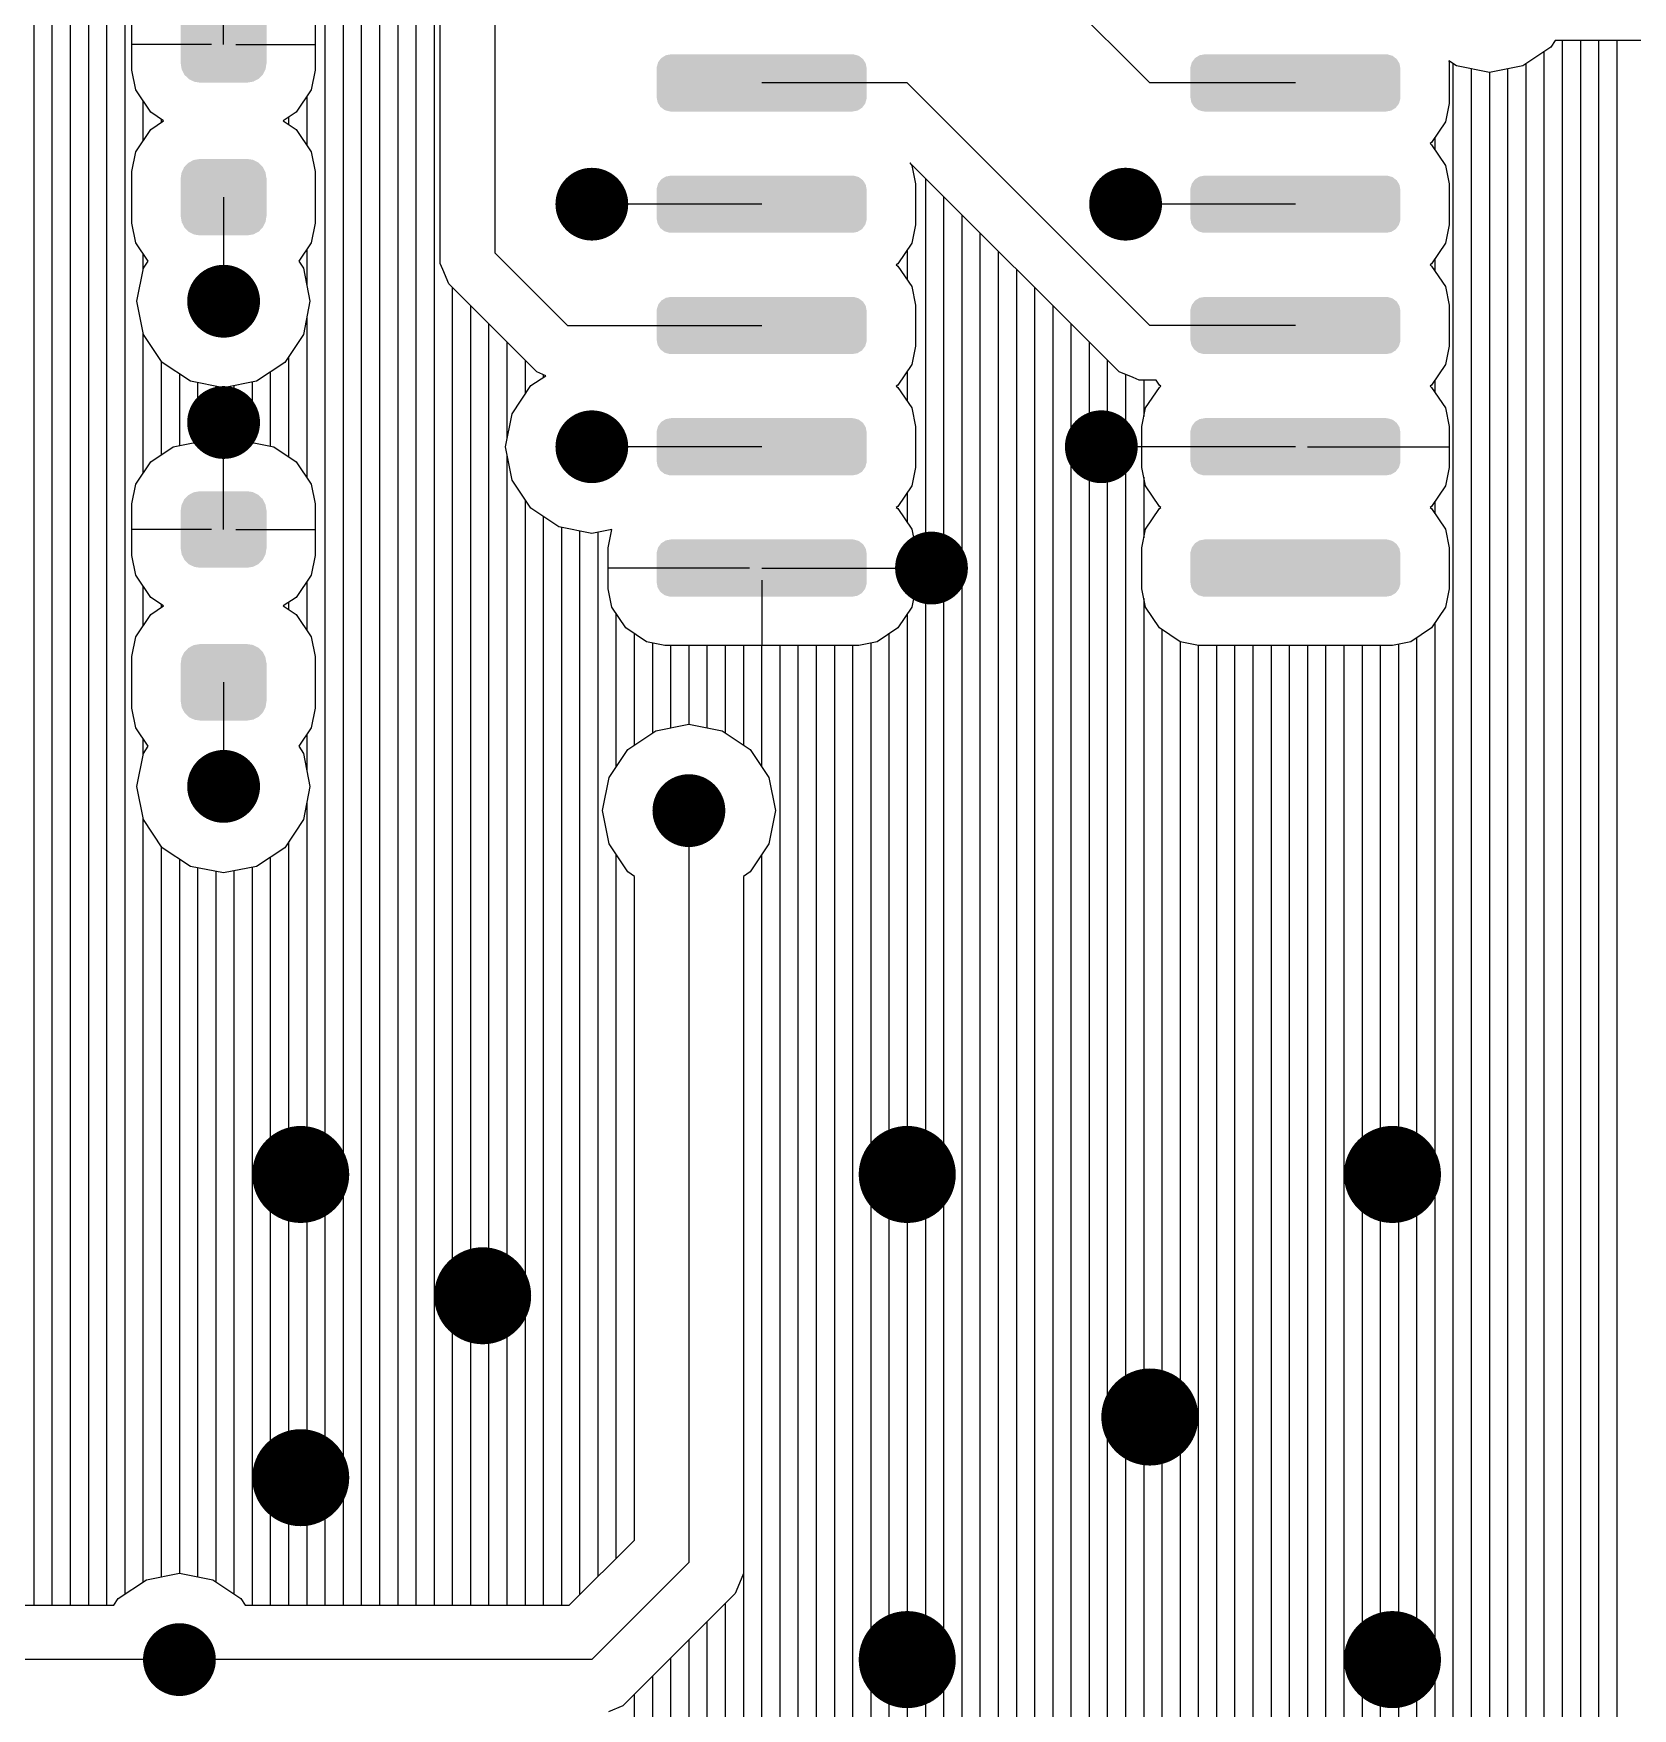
# Model space of a CAD drawing. Extents: x 295 to 953, y 10 to 290.
# Drawn here: x 526.1 to 553.73, y 168.73 to 197.67 of the extents above; entities that cross this region are included whole.
import ezdxf

# ---------------------------------------------------------------- set-up
doc = ezdxf.new("R2010")
doc.units = 0
doc.header["$LTSCALE"] = 5
doc.header["$MEASUREMENT"] = 0
doc.layers.get('0').update_dxf_attribs({"linetype": 'CONTINUOUS', "lineweight": 25})
doc.layers.add('DV-INT-A3_TOP', color=10, linetype='CONTINUOUS')

msp = doc.modelspace()

# ---------------------------------------------------------------- linework, layer by layer
for points, const_width in [([(535.435, 194.725, 1), (536.063, 194.725, 1)], 0.629), ([(544.655, 194.725, 1), (545.284, 194.725, 1)], 0.629), ([(529.073, 193.048, 1), (529.702, 193.048, 1)], 0.629), ([(529.073, 190.953, 1), (529.702, 190.953, 1)], 0.629), ([(535.435, 190.534, 1), (536.063, 190.534, 1)], 0.629), ([(544.236, 190.534, 1), (544.865, 190.534, 1)], 0.629), ([(541.302, 188.438, 1), (541.931, 188.438, 1)], 0.629), ([(529.073, 184.666, 1), (529.702, 184.666, 1)], 0.629), ([(537.111, 184.247, 1), (537.74, 184.247, 1)], 0.629), ([(530.301, 177.961, 1), (531.139, 177.961, 1)], 0.838), ([(540.778, 177.961, 1), (541.617, 177.961, 1)], 0.838), ([(549.16, 177.961, 1), (549.999, 177.961, 1)], 0.838), ([(533.444, 175.865, 1), (534.282, 175.865, 1)], 0.838), ([(544.969, 173.77, 1), (545.808, 173.77, 1)], 0.838), ([(530.301, 172.722, 1), (531.139, 172.722, 1)], 0.838), ([(528.31, 169.579, 1), (528.939, 169.579, 1)], 0.629), ([(540.778, 169.579, 1), (541.617, 169.579, 1)], 0.838), ([(549.16, 169.579, 1), (549.999, 169.579, 1)], 0.838)]:
    msp.add_lwpolyline(points, format="xyb", close=True, dxfattribs=dict(const_width=const_width))
for points in [[(528.645, 197.155), (528.645, 197.818), (530.129, 197.155), (530.129, 197.818)], [(528.662, 197.063), (528.647, 197.155), (530.114, 197.063), (530.127, 197.155)], [(536.868, 197.067), (536.869, 197.091), (540.498, 197.067), (540.493, 197.091)], [(536.869, 197.091), (536.888, 197.156), (540.493, 197.091), (540.481, 197.156)], [(536.888, 197.156), (536.894, 197.178), (540.481, 197.156), (540.468, 197.178)], [(536.894, 197.178), (536.936, 197.234), (540.468, 197.178), (540.433, 197.234)], [(536.936, 197.234), (536.949, 197.25), (540.433, 197.234), (540.411, 197.25)], [(536.949, 197.25), (537.011, 197.288), (540.411, 197.25), (540.361, 197.288)], [(537.011, 197.288), (537.026, 197.298), (540.361, 197.288), (540.328, 197.298)], [(537.026, 197.298), (537.109, 197.313), (540.328, 197.298), (540.274, 197.313)], [(537.109, 197.313), (537.115, 197.315), (540.274, 197.313), (540.25, 197.315)], [(546.088, 197.067), (546.089, 197.091), (549.718, 197.067), (549.713, 197.091)], [(546.089, 197.091), (546.108, 197.156), (549.713, 197.091), (549.701, 197.156)], [(546.108, 197.156), (546.115, 197.178), (549.701, 197.156), (549.688, 197.178)], [(546.115, 197.178), (546.157, 197.234), (549.688, 197.178), (549.653, 197.234)], [(546.157, 197.234), (546.169, 197.25), (549.653, 197.234), (549.631, 197.25)], [(546.169, 197.25), (546.231, 197.288), (549.631, 197.25), (549.581, 197.288)], [(546.231, 197.288), (546.246, 197.298), (549.581, 197.288), (549.548, 197.298)], [(546.246, 197.298), (546.33, 197.313), (549.548, 197.298), (549.494, 197.313)], [(546.33, 197.313), (546.336, 197.315), (549.494, 197.313), (549.47, 197.315)], [(528.664, 197.052), (528.662, 197.063), (530.109, 197.052), (530.114, 197.063)], [(528.708, 196.968), (528.664, 197.052), (530.068, 196.968), (530.109, 197.052)], [(528.712, 196.959), (528.708, 196.968), (530.06, 196.959), (530.068, 196.968)], [(528.781, 196.893), (528.712, 196.959), (529.996, 196.893), (530.06, 196.959)], [(528.787, 196.886), (528.781, 196.893), (529.984, 196.886), (529.996, 196.893)], [(528.875, 196.844), (528.787, 196.886), (529.903, 196.844), (529.984, 196.886)], [(528.882, 196.84), (528.875, 196.844), (529.883, 196.84), (529.903, 196.844)], [(528.974, 196.826), (528.882, 196.84), (529.8, 196.826), (529.883, 196.84)], [(536.868, 196.573), (536.868, 197.067), (540.498, 196.573), (540.498, 197.067)], [(546.088, 196.573), (546.088, 197.067), (549.718, 196.573), (549.718, 197.067)], [(536.873, 196.549), (536.868, 196.573), (540.496, 196.549), (540.498, 196.573)], [(536.885, 196.484), (536.873, 196.549), (540.478, 196.484), (540.496, 196.549)], [(546.093, 196.549), (546.088, 196.573), (549.717, 196.549), (549.718, 196.573)], [(546.105, 196.484), (546.093, 196.549), (549.698, 196.484), (549.717, 196.549)], [(536.898, 196.462), (536.885, 196.484), (540.471, 196.462), (540.478, 196.484)], [(536.932, 196.407), (536.898, 196.462), (540.429, 196.407), (540.471, 196.462)], [(536.954, 196.39), (536.932, 196.407), (540.417, 196.39), (540.429, 196.407)], [(537.005, 196.352), (536.954, 196.39), (540.355, 196.352), (540.417, 196.39)], [(537.038, 196.342), (537.005, 196.352), (540.339, 196.342), (540.355, 196.352)], [(537.092, 196.327), (537.038, 196.342), (540.256, 196.327), (540.339, 196.342)], [(537.115, 196.326), (537.092, 196.327), (540.25, 196.326), (540.256, 196.327)], [(546.118, 196.462), (546.105, 196.484), (549.692, 196.462), (549.698, 196.484)], [(546.153, 196.407), (546.118, 196.462), (549.649, 196.407), (549.692, 196.462)], [(546.175, 196.39), (546.153, 196.407), (549.637, 196.39), (549.649, 196.407)], [(546.225, 196.352), (546.175, 196.39), (549.575, 196.352), (549.637, 196.39)], [(546.258, 196.342), (546.225, 196.352), (549.56, 196.342), (549.575, 196.352)], [(546.312, 196.327), (546.258, 196.342), (549.477, 196.327), (549.56, 196.342)], [(546.336, 196.326), (546.312, 196.327), (549.47, 196.326), (549.477, 196.327)], [(528.666, 195.281), (528.706, 195.365), (530.11, 195.281), (530.067, 195.365)], [(528.706, 195.365), (528.715, 195.373), (530.067, 195.365), (530.062, 195.373)], [(528.715, 195.373), (528.779, 195.44), (530.062, 195.373), (529.994, 195.44)], [(528.779, 195.44), (528.791, 195.446), (529.994, 195.44), (529.987, 195.446)], [(528.791, 195.446), (528.871, 195.489), (529.987, 195.446), (529.9, 195.489)], [(528.871, 195.489), (528.891, 195.492), (529.9, 195.489), (529.893, 195.492)], [(528.891, 195.492), (528.974, 195.506), (529.893, 195.492), (529.8, 195.506)], [(528.645, 194.515), (528.645, 195.177), (530.129, 194.515), (530.129, 195.177)], [(528.647, 195.177), (528.661, 195.27), (530.127, 195.177), (530.112, 195.27)], [(528.661, 195.27), (528.666, 195.281), (530.112, 195.27), (530.11, 195.281)], [(536.869, 194.995), (536.888, 195.061), (540.493, 194.995), (540.481, 195.061)], [(536.888, 195.061), (536.894, 195.083), (540.481, 195.061), (540.468, 195.083)], [(536.894, 195.083), (536.936, 195.138), (540.468, 195.083), (540.433, 195.138)], [(536.936, 195.138), (536.949, 195.155), (540.433, 195.138), (540.411, 195.155)], [(536.949, 195.155), (537.011, 195.193), (540.411, 195.155), (540.361, 195.193)], [(537.011, 195.193), (537.026, 195.202), (540.361, 195.193), (540.328, 195.202)], [(537.026, 195.202), (537.109, 195.218), (540.328, 195.202), (540.274, 195.218)], [(537.109, 195.218), (537.115, 195.219), (540.274, 195.218), (540.25, 195.219)], [(546.089, 194.995), (546.108, 195.061), (549.713, 194.995), (549.701, 195.061)], [(546.108, 195.061), (546.115, 195.083), (549.701, 195.061), (549.688, 195.083)], [(546.115, 195.083), (546.157, 195.138), (549.688, 195.083), (549.653, 195.138)], [(546.157, 195.138), (546.169, 195.155), (549.653, 195.138), (549.631, 195.155)], [(546.169, 195.155), (546.231, 195.193), (549.631, 195.155), (549.581, 195.193)], [(546.231, 195.193), (546.246, 195.202), (549.581, 195.193), (549.548, 195.202)], [(546.246, 195.202), (546.33, 195.218), (549.548, 195.202), (549.494, 195.218)], [(546.33, 195.218), (546.336, 195.219), (549.494, 195.218), (549.47, 195.219)], [(536.868, 194.972), (536.869, 194.995), (540.498, 194.972), (540.493, 194.995)], [(536.868, 194.477), (536.868, 194.972), (540.498, 194.477), (540.498, 194.972)], [(546.088, 194.972), (546.089, 194.995), (549.718, 194.972), (549.713, 194.995)], [(546.088, 194.477), (546.088, 194.972), (549.718, 194.477), (549.718, 194.972)], [(528.662, 194.422), (528.647, 194.515), (530.114, 194.422), (530.127, 194.515)], [(536.873, 194.454), (536.868, 194.477), (540.496, 194.454), (540.498, 194.477)], [(546.093, 194.454), (546.088, 194.477), (549.717, 194.454), (549.718, 194.477)], [(528.664, 194.412), (528.662, 194.422), (530.109, 194.412), (530.114, 194.422)], [(528.708, 194.328), (528.664, 194.412), (530.068, 194.328), (530.109, 194.412)], [(528.712, 194.319), (528.708, 194.328), (530.06, 194.319), (530.068, 194.328)], [(528.781, 194.252), (528.712, 194.319), (529.996, 194.252), (530.06, 194.319)], [(528.787, 194.246), (528.781, 194.252), (529.984, 194.246), (529.996, 194.252)], [(528.875, 194.203), (528.787, 194.246), (529.903, 194.203), (529.984, 194.246)], [(528.882, 194.2), (528.875, 194.203), (529.883, 194.2), (529.903, 194.203)], [(528.974, 194.186), (528.882, 194.2), (529.8, 194.186), (529.883, 194.2)], [(536.885, 194.388), (536.873, 194.454), (540.478, 194.388), (540.496, 194.454)], [(536.898, 194.367), (536.885, 194.388), (540.471, 194.367), (540.478, 194.388)], [(536.932, 194.311), (536.898, 194.367), (540.429, 194.311), (540.471, 194.367)], [(536.954, 194.294), (536.932, 194.311), (540.417, 194.294), (540.429, 194.311)], [(537.005, 194.256), (536.954, 194.294), (540.355, 194.256), (540.417, 194.294)], [(537.038, 194.247), (537.005, 194.256), (540.339, 194.247), (540.355, 194.256)], [(537.092, 194.231), (537.038, 194.247), (540.256, 194.231), (540.339, 194.247)], [(537.115, 194.23), (537.092, 194.231), (540.25, 194.23), (540.256, 194.231)], [(546.105, 194.388), (546.093, 194.454), (549.698, 194.388), (549.717, 194.454)], [(546.118, 194.367), (546.105, 194.388), (549.692, 194.367), (549.698, 194.388)], [(546.153, 194.311), (546.118, 194.367), (549.649, 194.311), (549.692, 194.367)], [(546.175, 194.294), (546.153, 194.311), (549.637, 194.294), (549.649, 194.311)], [(546.225, 194.256), (546.175, 194.294), (549.575, 194.256), (549.637, 194.294)], [(546.258, 194.247), (546.225, 194.256), (549.56, 194.247), (549.575, 194.256)], [(546.312, 194.231), (546.258, 194.247), (549.477, 194.231), (549.56, 194.247)], [(546.336, 194.23), (546.312, 194.231), (549.47, 194.23), (549.477, 194.231)], [(536.894, 192.987), (536.936, 193.043), (540.468, 192.987), (540.433, 193.043)], [(536.936, 193.043), (536.949, 193.059), (540.433, 193.043), (540.411, 193.059)], [(536.949, 193.059), (537.011, 193.097), (540.411, 193.059), (540.361, 193.097)], [(537.011, 193.097), (537.026, 193.107), (540.361, 193.097), (540.328, 193.107)], [(537.026, 193.107), (537.109, 193.122), (540.328, 193.107), (540.274, 193.122)], [(537.109, 193.122), (537.115, 193.124), (540.274, 193.122), (540.25, 193.124)], [(546.115, 192.987), (546.157, 193.043), (549.688, 192.987), (549.653, 193.043)], [(546.157, 193.043), (546.169, 193.059), (549.653, 193.043), (549.631, 193.059)], [(546.169, 193.059), (546.231, 193.097), (549.631, 193.059), (549.581, 193.097)], [(546.231, 193.097), (546.246, 193.107), (549.581, 193.097), (549.548, 193.107)], [(546.246, 193.107), (546.33, 193.122), (549.548, 193.107), (549.494, 193.122)], [(546.33, 193.122), (546.336, 193.124), (549.494, 193.122), (549.47, 193.124)], [(536.868, 192.876), (536.869, 192.9), (540.498, 192.876), (540.493, 192.9)], [(536.868, 192.382), (536.868, 192.876), (540.498, 192.382), (540.498, 192.876)], [(536.869, 192.9), (536.888, 192.965), (540.493, 192.9), (540.481, 192.965)], [(536.888, 192.965), (536.894, 192.987), (540.481, 192.965), (540.468, 192.987)], [(546.088, 192.876), (546.089, 192.9), (549.718, 192.876), (549.713, 192.9)], [(546.088, 192.382), (546.088, 192.876), (549.718, 192.382), (549.718, 192.876)], [(546.089, 192.9), (546.108, 192.965), (549.713, 192.9), (549.701, 192.965)], [(546.108, 192.965), (546.115, 192.987), (549.701, 192.965), (549.688, 192.987)], [(536.873, 192.358), (536.868, 192.382), (540.496, 192.358), (540.498, 192.382)], [(536.885, 192.293), (536.873, 192.358), (540.478, 192.293), (540.496, 192.358)], [(536.898, 192.271), (536.885, 192.293), (540.471, 192.271), (540.478, 192.293)], [(536.932, 192.216), (536.898, 192.271), (540.429, 192.216), (540.471, 192.271)], [(536.954, 192.199), (536.932, 192.216), (540.417, 192.199), (540.429, 192.216)], [(537.005, 192.161), (536.954, 192.199), (540.355, 192.161), (540.417, 192.199)], [(546.093, 192.358), (546.088, 192.382), (549.717, 192.358), (549.718, 192.382)], [(546.105, 192.293), (546.093, 192.358), (549.698, 192.293), (549.717, 192.358)], [(546.118, 192.271), (546.105, 192.293), (549.692, 192.271), (549.698, 192.293)], [(546.153, 192.216), (546.118, 192.271), (549.649, 192.216), (549.692, 192.271)], [(546.175, 192.199), (546.153, 192.216), (549.637, 192.199), (549.649, 192.216)], [(546.225, 192.161), (546.175, 192.199), (549.575, 192.161), (549.637, 192.199)], [(537.038, 192.151), (537.005, 192.161), (540.339, 192.151), (540.355, 192.161)], [(537.092, 192.136), (537.038, 192.151), (540.256, 192.136), (540.339, 192.151)], [(537.115, 192.135), (537.092, 192.136), (540.25, 192.135), (540.256, 192.136)], [(546.258, 192.151), (546.225, 192.161), (549.56, 192.151), (549.575, 192.161)], [(546.312, 192.136), (546.258, 192.151), (549.477, 192.136), (549.56, 192.151)], [(546.336, 192.135), (546.312, 192.136), (549.47, 192.135), (549.477, 192.136)], [(537.011, 191.002), (537.026, 191.011), (540.361, 191.002), (540.328, 191.011)], [(537.026, 191.011), (537.109, 191.027), (540.328, 191.011), (540.274, 191.027)], [(537.109, 191.027), (537.115, 191.028), (540.274, 191.027), (540.25, 191.028)], [(546.231, 191.002), (546.246, 191.011), (549.581, 191.002), (549.548, 191.011)], [(546.246, 191.011), (546.33, 191.027), (549.548, 191.011), (549.494, 191.027)], [(546.33, 191.027), (546.336, 191.028), (549.494, 191.027), (549.47, 191.028)], [(536.868, 190.781), (536.869, 190.804), (540.498, 190.781), (540.493, 190.804)], [(536.868, 190.286), (536.868, 190.781), (540.498, 190.286), (540.498, 190.781)], [(536.869, 190.804), (536.888, 190.87), (540.493, 190.804), (540.481, 190.87)], [(536.888, 190.87), (536.894, 190.892), (540.481, 190.87), (540.468, 190.892)], [(536.894, 190.892), (536.936, 190.947), (540.468, 190.892), (540.433, 190.947)], [(536.936, 190.947), (536.949, 190.964), (540.433, 190.947), (540.411, 190.964)], [(536.949, 190.964), (537.011, 191.002), (540.411, 190.964), (540.361, 191.002)], [(546.088, 190.781), (546.089, 190.804), (549.718, 190.781), (549.713, 190.804)], [(546.088, 190.286), (546.088, 190.781), (549.718, 190.286), (549.718, 190.781)], [(546.089, 190.804), (546.108, 190.87), (549.713, 190.804), (549.701, 190.87)], [(546.108, 190.87), (546.115, 190.892), (549.701, 190.87), (549.688, 190.892)], [(546.115, 190.892), (546.157, 190.947), (549.688, 190.892), (549.653, 190.947)], [(546.157, 190.947), (546.169, 190.964), (549.653, 190.947), (549.631, 190.964)], [(546.169, 190.964), (546.231, 191.002), (549.631, 190.964), (549.581, 191.002)], [(536.873, 190.263), (536.868, 190.286), (540.496, 190.263), (540.498, 190.286)], [(536.885, 190.197), (536.873, 190.263), (540.478, 190.197), (540.496, 190.263)], [(536.898, 190.176), (536.885, 190.197), (540.471, 190.176), (540.478, 190.197)], [(536.932, 190.12), (536.898, 190.176), (540.429, 190.12), (540.471, 190.176)], [(546.093, 190.263), (546.088, 190.286), (549.717, 190.263), (549.718, 190.286)], [(546.105, 190.197), (546.093, 190.263), (549.698, 190.197), (549.717, 190.263)], [(546.118, 190.176), (546.105, 190.197), (549.692, 190.176), (549.698, 190.197)], [(546.153, 190.12), (546.118, 190.176), (549.649, 190.12), (549.692, 190.176)], [(536.954, 190.103), (536.932, 190.12), (540.417, 190.103), (540.429, 190.12)], [(537.005, 190.065), (536.954, 190.103), (540.355, 190.065), (540.417, 190.103)], [(537.038, 190.056), (537.005, 190.065), (540.339, 190.056), (540.355, 190.065)], [(537.092, 190.04), (537.038, 190.056), (540.256, 190.04), (540.339, 190.056)], [(537.115, 190.039), (537.092, 190.04), (540.25, 190.039), (540.256, 190.04)], [(546.175, 190.103), (546.153, 190.12), (549.637, 190.103), (549.649, 190.12)], [(546.225, 190.065), (546.175, 190.103), (549.575, 190.065), (549.637, 190.103)], [(546.258, 190.056), (546.225, 190.065), (549.56, 190.056), (549.575, 190.065)], [(546.312, 190.04), (546.258, 190.056), (549.477, 190.04), (549.56, 190.056)], [(546.336, 190.039), (546.312, 190.04), (549.47, 190.039), (549.477, 190.04)], [(528.666, 189.539), (528.706, 189.623), (530.11, 189.539), (530.067, 189.623)], [(528.706, 189.623), (528.715, 189.632), (530.067, 189.623), (530.062, 189.632)], [(528.715, 189.632), (528.779, 189.698), (530.062, 189.632), (529.994, 189.698)], [(528.779, 189.698), (528.791, 189.705), (529.994, 189.698), (529.987, 189.705)], [(528.791, 189.705), (528.871, 189.747), (529.987, 189.705), (529.9, 189.747)], [(528.871, 189.747), (528.891, 189.751), (529.9, 189.747), (529.893, 189.751)], [(528.891, 189.751), (528.974, 189.765), (529.893, 189.751), (529.8, 189.765)], [(528.645, 188.773), (528.645, 189.436), (530.129, 188.773), (530.129, 189.436)], [(528.647, 189.436), (528.661, 189.528), (530.127, 189.436), (530.112, 189.528)], [(528.661, 189.528), (528.666, 189.539), (530.112, 189.528), (530.11, 189.539)], [(528.662, 188.681), (528.647, 188.773), (530.114, 188.681), (530.127, 188.773)], [(536.868, 188.685), (536.869, 188.709), (540.498, 188.685), (540.493, 188.709)], [(536.869, 188.709), (536.888, 188.774), (540.493, 188.709), (540.481, 188.774)], [(536.888, 188.774), (536.894, 188.796), (540.481, 188.774), (540.468, 188.796)], [(536.894, 188.796), (536.936, 188.852), (540.468, 188.796), (540.433, 188.852)], [(536.936, 188.852), (536.949, 188.868), (540.433, 188.852), (540.411, 188.868)], [(536.949, 188.868), (537.011, 188.906), (540.411, 188.868), (540.361, 188.906)], [(537.011, 188.906), (537.026, 188.916), (540.361, 188.906), (540.328, 188.916)], [(537.026, 188.916), (537.109, 188.931), (540.328, 188.916), (540.274, 188.931)], [(537.109, 188.931), (537.115, 188.933), (540.274, 188.931), (540.25, 188.933)], [(546.088, 188.685), (546.089, 188.709), (549.718, 188.685), (549.713, 188.709)], [(546.089, 188.709), (546.108, 188.774), (549.713, 188.709), (549.701, 188.774)], [(546.108, 188.774), (546.115, 188.796), (549.701, 188.774), (549.688, 188.796)], [(546.115, 188.796), (546.157, 188.852), (549.688, 188.796), (549.653, 188.852)], [(546.157, 188.852), (546.169, 188.868), (549.653, 188.852), (549.631, 188.868)], [(546.169, 188.868), (546.231, 188.906), (549.631, 188.868), (549.581, 188.906)], [(546.231, 188.906), (546.246, 188.916), (549.581, 188.906), (549.548, 188.916)], [(546.246, 188.916), (546.33, 188.931), (549.548, 188.916), (549.494, 188.931)], [(546.33, 188.931), (546.336, 188.933), (549.494, 188.931), (549.47, 188.933)], [(528.664, 188.67), (528.662, 188.681), (530.109, 188.67), (530.114, 188.681)], [(528.708, 188.586), (528.664, 188.67), (530.068, 188.586), (530.109, 188.67)], [(528.712, 188.577), (528.708, 188.586), (530.06, 188.577), (530.068, 188.586)], [(528.781, 188.511), (528.712, 188.577), (529.996, 188.511), (530.06, 188.577)], [(528.787, 188.504), (528.781, 188.511), (529.984, 188.504), (529.996, 188.511)], [(528.875, 188.462), (528.787, 188.504), (529.903, 188.462), (529.984, 188.504)], [(528.882, 188.458), (528.875, 188.462), (529.883, 188.458), (529.903, 188.462)], [(528.974, 188.444), (528.882, 188.458), (529.8, 188.444), (529.883, 188.458)], [(536.868, 188.191), (536.868, 188.685), (540.498, 188.191), (540.498, 188.685)], [(546.088, 188.191), (546.088, 188.685), (549.718, 188.191), (549.718, 188.685)], [(536.873, 188.167), (536.868, 188.191), (540.496, 188.167), (540.498, 188.191)], [(536.885, 188.102), (536.873, 188.167), (540.478, 188.102), (540.496, 188.167)], [(546.093, 188.167), (546.088, 188.191), (549.717, 188.167), (549.718, 188.191)], [(546.105, 188.102), (546.093, 188.167), (549.698, 188.102), (549.717, 188.167)], [(536.898, 188.08), (536.885, 188.102), (540.471, 188.08), (540.478, 188.102)], [(536.932, 188.025), (536.898, 188.08), (540.429, 188.025), (540.471, 188.08)], [(536.954, 188.008), (536.932, 188.025), (540.417, 188.008), (540.429, 188.025)], [(537.005, 187.97), (536.954, 188.008), (540.355, 187.97), (540.417, 188.008)], [(537.038, 187.96), (537.005, 187.97), (540.339, 187.96), (540.355, 187.97)], [(537.092, 187.945), (537.038, 187.96), (540.256, 187.945), (540.339, 187.96)], [(537.115, 187.944), (537.092, 187.945), (540.25, 187.944), (540.256, 187.945)], [(546.118, 188.08), (546.105, 188.102), (549.692, 188.08), (549.698, 188.102)], [(546.153, 188.025), (546.118, 188.08), (549.649, 188.025), (549.692, 188.08)], [(546.175, 188.008), (546.153, 188.025), (549.637, 188.008), (549.649, 188.025)], [(546.225, 187.97), (546.175, 188.008), (549.575, 187.97), (549.637, 188.008)], [(546.258, 187.96), (546.225, 187.97), (549.56, 187.96), (549.575, 187.97)], [(546.312, 187.945), (546.258, 187.96), (549.477, 187.945), (549.56, 187.96)], [(546.336, 187.944), (546.312, 187.945), (549.47, 187.944), (549.477, 187.945)], [(528.666, 186.899), (528.706, 186.983), (530.11, 186.899), (530.067, 186.983)], [(528.706, 186.983), (528.715, 186.991), (530.067, 186.983), (530.062, 186.991)], [(528.715, 186.991), (528.779, 187.058), (530.062, 186.991), (529.994, 187.058)], [(528.779, 187.058), (528.791, 187.064), (529.994, 187.058), (529.987, 187.064)], [(528.791, 187.064), (528.871, 187.107), (529.987, 187.064), (529.9, 187.107)], [(528.871, 187.107), (528.891, 187.11), (529.9, 187.107), (529.893, 187.11)], [(528.891, 187.11), (528.974, 187.124), (529.893, 187.11), (529.8, 187.124)], [(528.645, 186.133), (528.645, 186.795), (530.129, 186.133), (530.129, 186.795)], [(528.647, 186.795), (528.661, 186.888), (530.127, 186.795), (530.112, 186.888)], [(528.661, 186.888), (528.666, 186.899), (530.112, 186.888), (530.11, 186.899)], [(528.662, 186.04), (528.647, 186.133), (530.114, 186.04), (530.127, 186.133)], [(528.664, 186.03), (528.662, 186.04), (530.109, 186.03), (530.114, 186.04)], [(528.708, 185.946), (528.664, 186.03), (530.068, 185.946), (530.109, 186.03)], [(528.712, 185.937), (528.708, 185.946), (530.06, 185.937), (530.068, 185.946)], [(528.781, 185.87), (528.712, 185.937), (529.996, 185.87), (530.06, 185.937)], [(528.787, 185.864), (528.781, 185.87), (529.984, 185.864), (529.996, 185.87)], [(528.875, 185.821), (528.787, 185.864), (529.903, 185.821), (529.984, 185.864)], [(528.882, 185.818), (528.875, 185.821), (529.883, 185.818), (529.903, 185.821)], [(528.974, 185.804), (528.882, 185.818), (529.8, 185.804), (529.883, 185.818)]]:
    msp.add_solid(points)
at = {"layer": 'DV-INT-A3_TOP', "color": 7}
for p, q in [((526.114, 170.522), (526.114, 233.596)), ((526.428, 170.522), (526.428, 233.596)), ((526.743, 170.522), (526.743, 233.596)), ((527.057, 170.522), (527.057, 233.596)), ((527.371, 170.522), (527.371, 233.596)), ((527.686, 170.71), (527.686, 233.596)), ((531.143, 170.522), (531.143, 233.202)), ((531.458, 170.522), (531.458, 232.888)), ((531.772, 170.522), (531.772, 232.573)), ((532.086, 170.522), (532.086, 223.039)), ((532.401, 170.522), (532.401, 222.725)), ((532.715, 170.522), (532.715, 222.41)), ((533.029, 170.522), (533.029, 222.096)), ((533.13, 193.698), (533.13, 206.644)), ((534.073, 206.459), (534.073, 193.886)), ((545.388, 196.82), (541.197, 201.011)), ((529.387, 197.486), (529.387, 199.335)), ((527.803, 197.038), (527.803, 197.931)), ((530.967, 197.931), (530.967, 197.038)), ((529.178, 197.486), (527.803, 197.486)), ((529.597, 197.486), (530.967, 197.486)), ((552.316, 197.436), (551.83, 197.113)), ((552.392, 197.553), (552.316, 197.436)), ((555.644, 197.553), (552.392, 197.553)), ((552.517, 161.674), (552.517, 197.553)), ((552.832, 161.674), (552.832, 197.553)), ((553.146, 161.674), (553.146, 197.553)), ((553.46, 161.674), (553.46, 197.553)), ((550.686, 197.113), (550.552, 197.201)), ((550.552, 197.201), (550.56, 197.172)), ((550.56, 197.172), (550.56, 196.464)), ((550.631, 163.292), (550.631, 197.151)), ((551.256, 197), (550.686, 197.113)), ((551.83, 197.113), (551.256, 197)), ((551.889, 163.028), (551.889, 197.151)), ((552.203, 162.739), (552.203, 197.361)), ((527.874, 196.699), (527.803, 197.038)), ((530.967, 197.038), (530.9, 196.699)), ((541.197, 196.82), (538.683, 196.82)), ((545.388, 192.629), (541.197, 196.82)), ((547.903, 196.82), (545.388, 196.82)), ((550.946, 163.292), (550.946, 197.063)), ((551.26, 163.275), (551.26, 197)), ((551.574, 163.212), (551.574, 197.063)), ((528.13, 196.313), (527.874, 196.699)), ((528, 195.818), (528, 196.51)), ((530.9, 196.699), (530.64, 196.313)), ((530.829, 195.739), (530.829, 196.59)), ((528.352, 196.166), (528.13, 196.313)), ((530.64, 196.313), (530.418, 196.166)), ((530.515, 196.103), (530.515, 196.225)), ((550.56, 196.464), (550.497, 196.145)), ((527.874, 195.63), (528.13, 196.015)), ((528.13, 196.015), (528.352, 196.166)), ((528.314, 196.137), (528.314, 196.191)), ((530.418, 196.166), (530.64, 196.015)), ((530.64, 196.015), (530.9, 195.63)), ((550.497, 196.145), (550.254, 195.789)), ((550.254, 195.789), (550.229, 195.772)), ((550.229, 195.772), (550.254, 195.751)), ((550.254, 195.751), (550.497, 195.395)), ((550.317, 195.663), (550.317, 195.877)), ((527.803, 195.29), (527.874, 195.63)), ((530.9, 195.63), (530.967, 195.29)), ((544.856, 191.829), (541.244, 195.441)), ((541.244, 195.441), (541.277, 195.395)), ((541.277, 195.395), (541.34, 195.077)), ((550.497, 195.395), (550.56, 195.077)), ((527.803, 194.398), (527.803, 195.29)), ((530.967, 195.29), (530.967, 194.398)), ((541.34, 195.077), (541.34, 194.368)), ((541.516, 163.292), (541.516, 195.169)), ((550.56, 195.077), (550.56, 194.368)), ((529.387, 194.846), (529.387, 193.048)), ((541.83, 163.292), (541.83, 194.854)), ((538.683, 194.725), (535.749, 194.725)), ((542.145, 163.292), (542.145, 194.54)), ((547.903, 194.725), (544.969, 194.725)), ((527.874, 194.058), (527.803, 194.398)), ((530.967, 194.398), (530.9, 194.058)), ((541.34, 194.368), (541.277, 194.05)), ((542.459, 163.292), (542.459, 194.226)), ((550.56, 194.368), (550.497, 194.05)), ((528.084, 193.74), (527.874, 194.058)), ((530.9, 194.058), (530.686, 193.74)), ((530.829, 193.321), (530.829, 193.953)), ((541.277, 194.05), (541.034, 193.694)), ((541.202, 193.413), (541.202, 193.937)), ((542.773, 163.292), (542.773, 193.912)), ((550.497, 194.05), (550.254, 193.694)), ((527.891, 193.048), (528.004, 193.618)), ((528, 193.589), (528, 193.87)), ((528.004, 193.618), (528.084, 193.74)), ((530.686, 193.74), (530.766, 193.618)), ((530.766, 193.618), (530.879, 193.048)), ((533.176, 193.597), (533.13, 193.698)), ((534.073, 193.886), (535.33, 192.629)), ((541.034, 193.694), (541.009, 193.677)), ((541.009, 193.677), (541.034, 193.656)), ((541.034, 193.656), (541.277, 193.3)), ((550.254, 193.694), (550.229, 193.677)), ((550.229, 193.677), (550.254, 193.656)), ((550.254, 193.656), (550.497, 193.3)), ((550.317, 193.568), (550.317, 193.782)), ((533.276, 193.35), (533.176, 193.597)), ((534.798, 191.829), (533.276, 193.35)), ((543.088, 163.233), (543.088, 193.597)), ((528.004, 192.474), (527.891, 193.048)), ((530.879, 193.048), (530.766, 192.474)), ((533.344, 170.522), (533.344, 193.283)), ((541.277, 193.3), (541.34, 192.981)), ((543.402, 163.099), (543.402, 193.283)), ((550.497, 193.3), (550.56, 192.981)), ((530.829, 189.997), (530.829, 192.772)), ((533.658, 170.522), (533.658, 192.969)), ((541.34, 192.981), (541.34, 192.273)), ((543.716, 162.886), (543.716, 192.969)), ((550.56, 192.981), (550.56, 192.273)), ((528, 190.077), (528, 192.503)), ((528.327, 191.988), (528.004, 192.474)), ((530.766, 192.474), (530.443, 191.988)), ((533.972, 170.522), (533.972, 192.654)), ((535.33, 192.629), (538.683, 192.629)), ((544.031, 162.425), (544.031, 192.654)), ((547.903, 192.629), (545.388, 192.629)), ((534.286, 190.676), (534.286, 192.34)), ((541.34, 192.273), (541.277, 191.954)), ((544.345, 144.416), (544.345, 192.34)), ((550.56, 192.273), (550.497, 191.954)), ((528.314, 190.395), (528.314, 192.013)), ((528.813, 191.665), (528.327, 191.988)), ((530.443, 191.988), (529.957, 191.665)), ((530.515, 190.362), (530.515, 192.093)), ((534.601, 191.447), (534.601, 192.026)), ((541.277, 191.954), (541.034, 191.598)), ((544.659, 145.019), (544.659, 192.026)), ((550.497, 191.954), (550.254, 191.598)), ((528.629, 190.555), (528.629, 191.791)), ((529.387, 191.552), (528.813, 191.665)), ((528.943, 190.601), (528.943, 191.64)), ((529.957, 191.665), (529.387, 191.552)), ((529.572, 190.601), (529.572, 191.586)), ((529.886, 190.601), (529.886, 191.648)), ((530.2, 190.546), (530.2, 191.824)), ((534.37, 191.104), (534.693, 191.59)), ((534.693, 191.59), (534.953, 191.762)), ((534.953, 191.762), (534.798, 191.829)), ((534.915, 191.736), (534.915, 191.778)), ((541.034, 191.598), (541.009, 191.581)), ((541.202, 191.317), (541.202, 191.841)), ((545.103, 191.728), (544.856, 191.829)), ((544.974, 145.2), (544.974, 191.778)), ((545.204, 191.686), (545.103, 191.728)), ((545.497, 191.686), (545.204, 191.686)), ((545.288, 191.057), (545.288, 191.686)), ((545.556, 191.598), (545.497, 191.686)), ((545.581, 191.581), (545.556, 191.598)), ((550.254, 191.598), (550.229, 191.581)), ((550.317, 191.472), (550.317, 191.686)), ((529.257, 190.601), (529.257, 191.577)), ((541.009, 191.581), (541.034, 191.56)), ((541.034, 191.56), (541.277, 191.204)), ((545.313, 191.204), (545.556, 191.56)), ((545.556, 191.56), (545.581, 191.581)), ((550.229, 191.581), (550.254, 191.56)), ((550.254, 191.56), (550.497, 191.204)), ((534.257, 190.534), (534.37, 191.104)), ((541.277, 191.204), (541.34, 190.886)), ((545.25, 190.886), (545.313, 191.204)), ((550.497, 191.204), (550.56, 190.886)), ((529.387, 189.104), (529.387, 190.953)), ((541.34, 190.886), (541.34, 190.177)), ((545.25, 190.177), (545.25, 190.886)), ((550.56, 190.886), (550.56, 190.177)), ((528.13, 190.274), (528.515, 190.534)), ((528.515, 190.534), (528.859, 190.601)), ((528.859, 190.601), (529.911, 190.601)), ((529.387, 189.314), (529.387, 190.601)), ((529.911, 190.601), (530.255, 190.534)), ((530.255, 190.534), (530.64, 190.274)), ((534.37, 189.959), (534.257, 190.534)), ((538.683, 190.534), (535.749, 190.534)), ((547.903, 190.534), (544.55, 190.534)), ((547.693, 190.534), (545.25, 190.534)), ((548.113, 190.534), (550.56, 190.534)), ((527.874, 189.888), (528.13, 190.274)), ((530.64, 190.274), (530.9, 189.888)), ((534.286, 170.522), (534.286, 190.387)), ((541.34, 190.177), (541.277, 189.859)), ((545.313, 189.859), (545.25, 190.177)), ((550.56, 190.177), (550.497, 189.859)), ((527.803, 189.549), (527.874, 189.888)), ((530.9, 189.888), (530.967, 189.549)), ((534.693, 189.473), (534.37, 189.959)), ((541.277, 189.859), (541.034, 189.503)), ((545.288, 188.962), (545.288, 190.006)), ((545.556, 189.503), (545.313, 189.859)), ((550.497, 189.859), (550.254, 189.503)), ((534.601, 170.522), (534.601, 189.616)), ((541.202, 189.222), (541.202, 189.746)), ((550.317, 189.377), (550.317, 189.591)), ((527.803, 188.656), (527.803, 189.549)), ((530.967, 189.549), (530.967, 188.656)), ((535.179, 189.151), (534.693, 189.473)), ((534.915, 170.522), (534.915, 189.327)), ((541.034, 189.503), (541.009, 189.486)), ((541.009, 189.486), (541.034, 189.465)), ((541.034, 189.465), (541.277, 189.109)), ((545.313, 189.109), (545.556, 189.465)), ((545.581, 189.486), (545.556, 189.503)), ((545.556, 189.465), (545.581, 189.486)), ((550.254, 189.503), (550.229, 189.486)), ((550.229, 189.486), (550.254, 189.465)), ((550.254, 189.465), (550.497, 189.109)), ((529.178, 189.104), (527.803, 189.104)), ((529.597, 189.104), (530.967, 189.104)), ((535.749, 189.037), (535.179, 189.151)), ((535.229, 170.522), (535.229, 189.142)), ((535.544, 170.702), (535.544, 189.079)), ((536.093, 189.104), (535.749, 189.037)), ((535.858, 171.016), (535.858, 189.058)), ((536.03, 188.79), (536.093, 189.104)), ((541.277, 189.109), (541.34, 188.79)), ((545.25, 188.79), (545.313, 189.109)), ((550.497, 189.109), (550.56, 188.79)), ((536.03, 188.082), (536.03, 188.79)), ((541.34, 188.79), (541.34, 188.082)), ((545.25, 188.082), (545.25, 188.79)), ((550.56, 188.79), (550.56, 188.082)), ((527.874, 188.317), (527.803, 188.656)), ((530.967, 188.656), (530.9, 188.317)), ((538.473, 188.438), (536.03, 188.438)), ((538.683, 188.438), (541.617, 188.438)), ((538.892, 188.438), (541.34, 188.438)), ((528.13, 187.931), (527.874, 188.317)), ((528, 187.436), (528, 188.128)), ((530.9, 188.317), (530.64, 187.931)), ((530.829, 187.357), (530.829, 188.208)), ((538.683, 188.229), (538.683, 187.101)), ((528.352, 187.784), (528.13, 187.931)), ((530.64, 187.931), (530.418, 187.784)), ((530.515, 187.721), (530.515, 187.843)), ((536.093, 187.763), (536.03, 188.082)), ((541.34, 188.082), (541.277, 187.763)), ((545.313, 187.763), (545.25, 188.082)), ((545.288, 145.246), (545.288, 187.91)), ((550.56, 188.082), (550.497, 187.763)), ((527.874, 187.248), (528.13, 187.633)), ((528.13, 187.633), (528.352, 187.784)), ((528.314, 187.755), (528.314, 187.809)), ((530.418, 187.784), (530.64, 187.633)), ((530.64, 187.633), (530.9, 187.248)), ((536.336, 187.407), (536.093, 187.763)), ((536.172, 185.006), (536.172, 187.65)), ((541.277, 187.763), (541.034, 187.407)), ((541.202, 163.275), (541.202, 187.65)), ((545.556, 187.407), (545.313, 187.763)), ((550.497, 187.763), (550.254, 187.407)), ((527.803, 186.908), (527.874, 187.248)), ((530.9, 187.248), (530.967, 186.908)), ((536.692, 187.164), (536.336, 187.407)), ((536.487, 185.379), (536.487, 187.307)), ((541.034, 187.407), (540.678, 187.164)), ((540.887, 163.212), (540.887, 187.307)), ((545.912, 187.164), (545.556, 187.407)), ((545.602, 145.246), (545.602, 187.374)), ((550.254, 187.407), (549.898, 187.164)), ((550.317, 163.292), (550.317, 187.495)), ((537.011, 187.101), (536.692, 187.164)), ((536.801, 185.588), (536.801, 187.143)), ((540.359, 187.101), (537.011, 187.101)), ((537.115, 185.676), (537.115, 187.101)), ((537.43, 185.739), (537.43, 187.101)), ((537.744, 185.676), (537.744, 187.101)), ((538.058, 185.588), (538.058, 187.101)), ((538.373, 185.379), (538.373, 187.101)), ((538.687, 185.001), (538.687, 187.101)), ((539.001, 162.311), (539.001, 187.101)), ((539.316, 162.156), (539.316, 187.101)), ((539.63, 162.035), (539.63, 187.101)), ((539.944, 162.035), (539.944, 187.101)), ((540.259, 162.739), (540.259, 187.101)), ((540.678, 187.164), (540.359, 187.101)), ((540.573, 163.028), (540.573, 187.143)), ((546.231, 187.101), (545.912, 187.164)), ((545.917, 145.246), (545.917, 187.164)), ((546.231, 145.246), (546.231, 187.101)), ((549.579, 187.101), (546.231, 187.101)), ((546.545, 145.246), (546.545, 187.101)), ((546.859, 145.246), (546.859, 187.101)), ((547.174, 145.246), (547.174, 187.101)), ((547.488, 145.246), (547.488, 187.101)), ((547.802, 145.246), (547.802, 187.101)), ((548.117, 145.246), (548.117, 187.101)), ((548.431, 162.425), (548.431, 187.101)), ((548.745, 162.886), (548.745, 187.101)), ((549.06, 163.099), (549.06, 187.101)), ((549.374, 163.233), (549.374, 187.101)), ((549.898, 187.164), (549.579, 187.101)), ((549.688, 163.292), (549.688, 187.122)), ((550.003, 163.292), (550.003, 187.235)), ((527.803, 186.016), (527.803, 186.908)), ((530.967, 186.908), (530.967, 186.016)), ((529.387, 186.464), (529.387, 184.666)), ((527.874, 185.676), (527.803, 186.016)), ((530.967, 186.016), (530.9, 185.676)), ((528.084, 185.358), (527.874, 185.676)), ((530.9, 185.676), (530.686, 185.358)), ((530.829, 184.939), (530.829, 185.571)), ((536.369, 185.303), (536.856, 185.626)), ((536.856, 185.626), (537.426, 185.739)), ((537.426, 185.739), (538, 185.626)), ((538, 185.626), (538.486, 185.303)), ((527.891, 184.666), (528.004, 185.236)), ((528, 185.207), (528, 185.488)), ((528.004, 185.236), (528.084, 185.358)), ((530.686, 185.358), (530.766, 185.236)), ((530.766, 185.236), (530.879, 184.666)), ((536.047, 184.817), (536.369, 185.303)), ((538.486, 185.303), (538.809, 184.817)), ((528.004, 184.092), (527.891, 184.666)), ((530.879, 184.666), (530.766, 184.092)), ((535.934, 184.247), (536.047, 184.817)), ((538.809, 184.817), (538.922, 184.247)), ((530.829, 170.522), (530.829, 184.39)), ((528, 170.92), (528, 184.121)), ((528.327, 183.606), (528.004, 184.092)), ((530.766, 184.092), (530.443, 183.606)), ((536.047, 183.673), (535.934, 184.247)), ((537.426, 184.247), (537.426, 171.255)), ((538.922, 184.247), (538.809, 183.673)), ((528.314, 171.008), (528.314, 183.631)), ((528.813, 183.283), (528.327, 183.606)), ((530.443, 183.606), (529.957, 183.283)), ((530.515, 170.522), (530.515, 183.711)), ((536.369, 183.187), (536.047, 183.673)), ((536.172, 171.33), (536.172, 183.484)), ((538.809, 183.673), (538.486, 183.187)), ((538.687, 162.357), (538.687, 183.489)), ((528.629, 171.071), (528.629, 183.409)), ((529.387, 183.17), (528.813, 183.283)), ((528.943, 171.008), (528.943, 183.258)), ((529.257, 170.92), (529.257, 183.195)), ((529.957, 183.283), (529.387, 183.17)), ((529.572, 170.71), (529.572, 183.204)), ((529.886, 170.522), (529.886, 183.266)), ((530.2, 170.522), (530.2, 183.442)), ((536.483, 183.111), (536.369, 183.187)), ((536.483, 171.645), (536.483, 183.111)), ((538.486, 183.187), (538.369, 183.111)), ((538.369, 183.111), (538.369, 171.066)), ((538.373, 162.357), (538.373, 183.111)), ((535.359, 170.522), (536.483, 171.645)), ((528.054, 170.957), (528.624, 171.071)), ((528.624, 171.071), (529.199, 170.957)), ((537.426, 171.255), (535.749, 169.579)), ((538.369, 171.066), (538.327, 170.966)), ((527.568, 170.635), (528.054, 170.957)), ((529.199, 170.957), (529.685, 170.635)), ((538.327, 170.966), (538.226, 170.719)), ((509.853, 170.522), (527.493, 170.522)), ((527.493, 170.522), (527.568, 170.635)), ((529.685, 170.635), (529.76, 170.522)), ((529.76, 170.522), (535.359, 170.522)), ((538.226, 170.719), (536.286, 168.778)), ((538.058, 162.357), (538.058, 170.547)), ((537.744, 162.328), (537.744, 170.232)), ((537.43, 162.211), (537.43, 169.918)), ((537.115, 161.968), (537.115, 169.604)), ((528.624, 169.579), (510.042, 169.579)), ((535.749, 169.579), (528.624, 169.579)), ((536.801, 162.072), (536.801, 169.289)), ((536.286, 168.778), (536.038, 168.678)), ((536.487, 162.282), (536.487, 168.975))]:
    msp.add_line(p, q, dxfattribs=at)

doc.saveas('drawing.dxf')
